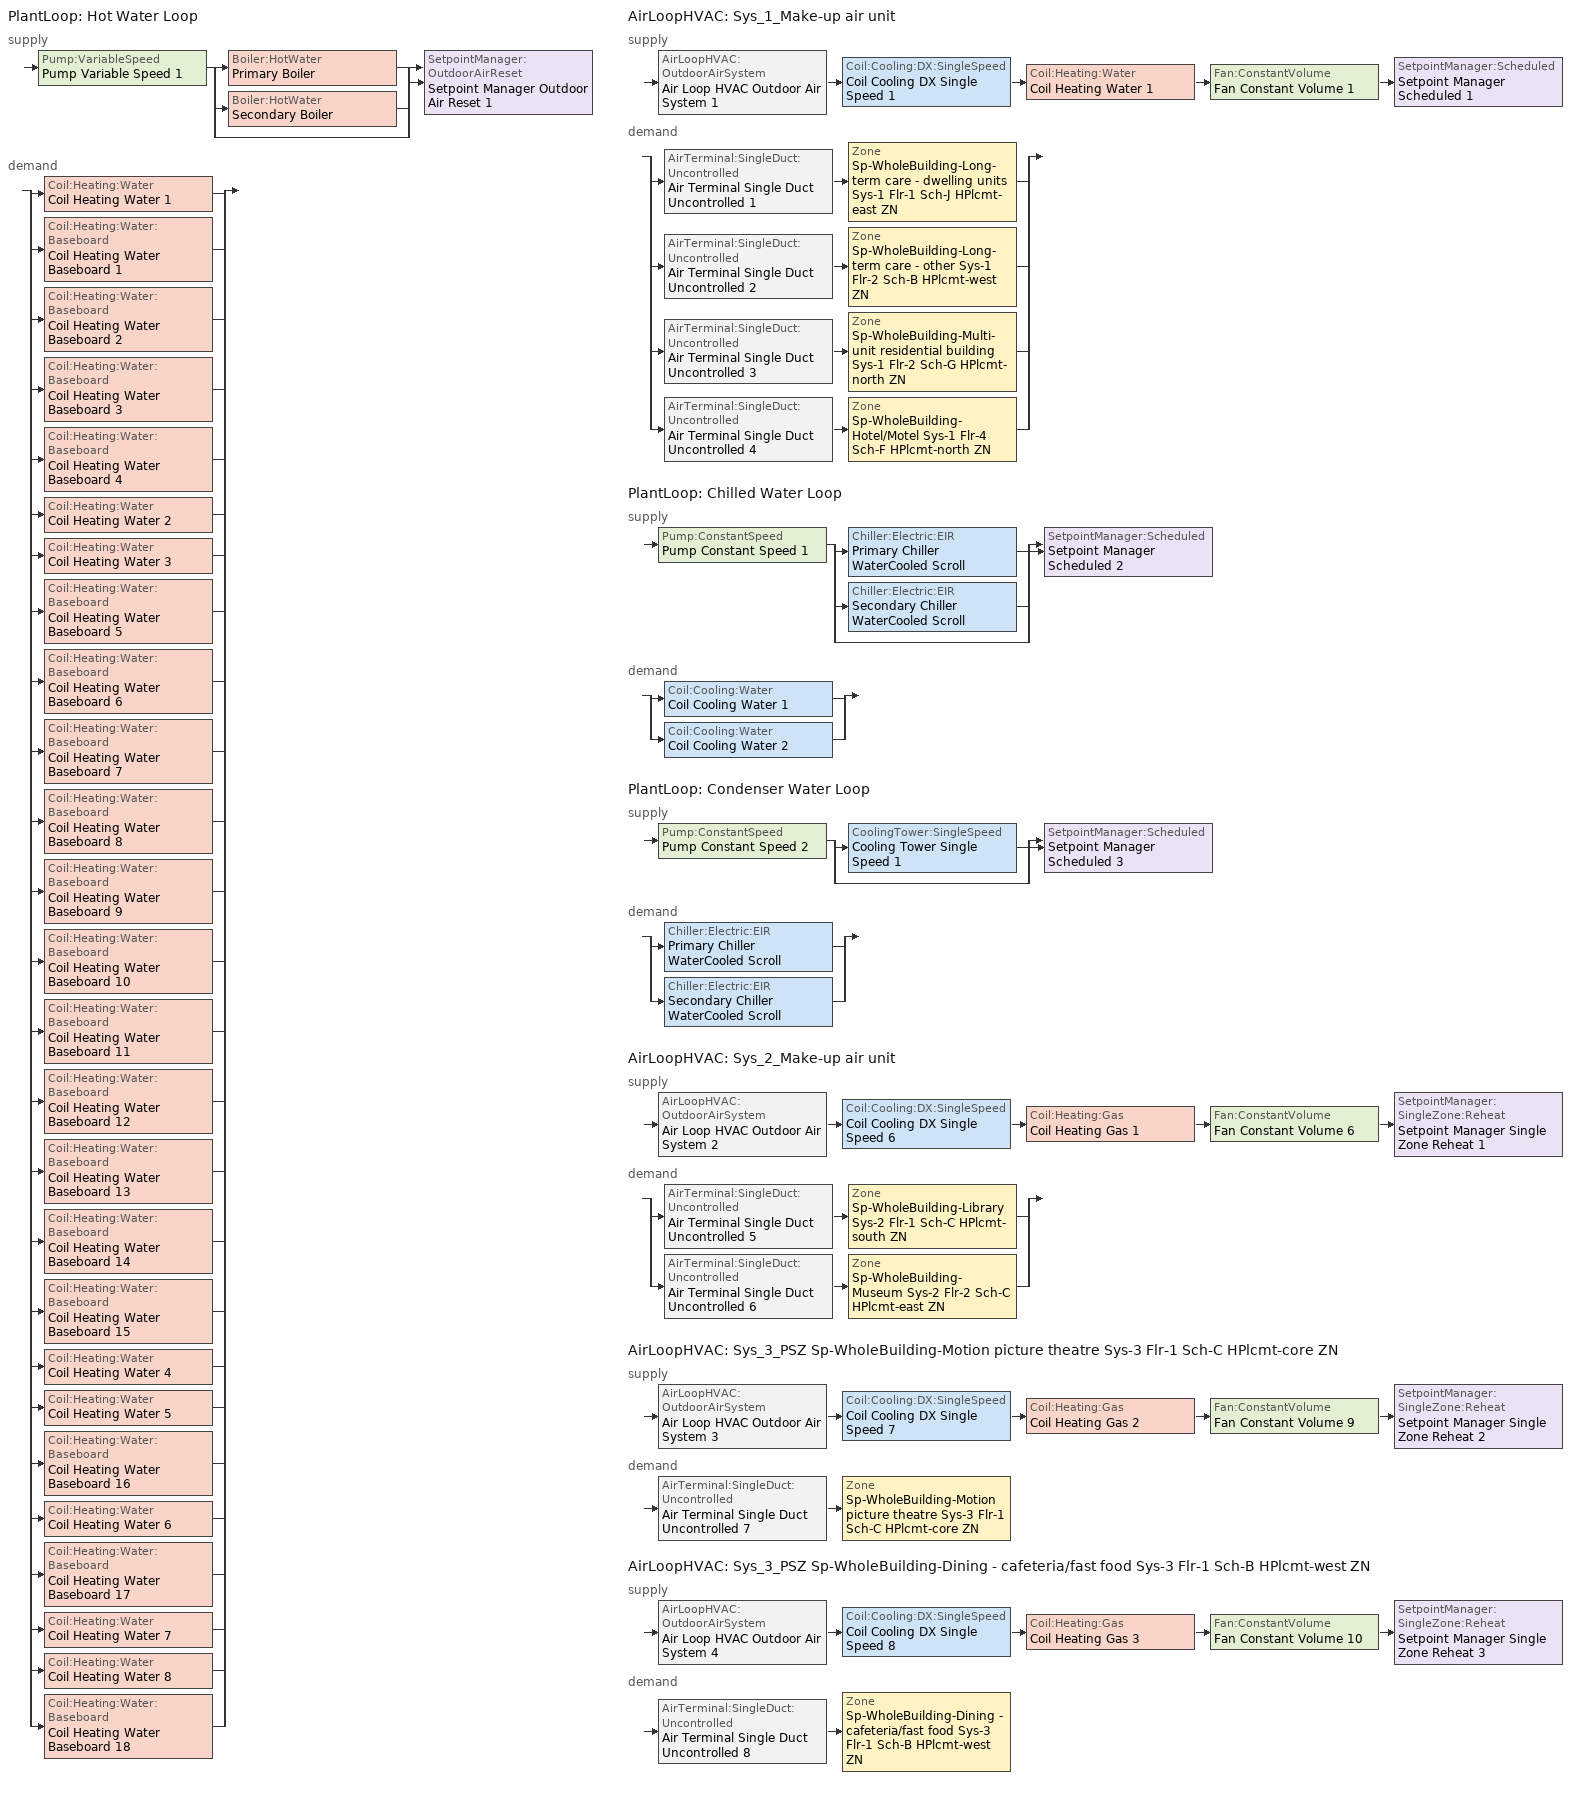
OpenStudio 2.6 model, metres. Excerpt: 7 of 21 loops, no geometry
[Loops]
PlantLoop 'Hot Water Loop'
 supply: Pump:VariableSpeed 'Pump Variable Speed 1' > split
  | Boiler:HotWater 'Primary Boiler'
  | Boiler:HotWater 'Secondary Boiler'
  | bypass
  join > SetpointManager:OutdoorAirReset 'Setpoint Manager Outdoor Air Reset 1'
 demand: split
  | Coil:Heating:Water 'Coil Heating Water 1'
  | Coil:Heating:Water:Baseboard 'Coil Heating Water Baseboard 1'
  | Coil:Heating:Water:Baseboard 'Coil Heating Water Baseboard 2'
  | Coil:Heating:Water:Baseboard 'Coil Heating Water Baseboard 3'
  | Coil:Heating:Water:Baseboard 'Coil Heating Water Baseboard 4'
  | Coil:Heating:Water 'Coil Heating Water 2'
  | Coil:Heating:Water 'Coil Heating Water 3'
  | Coil:Heating:Water:Baseboard 'Coil Heating Water Baseboard 5'
  | Coil:Heating:Water:Baseboard 'Coil Heating Water Baseboard 6'
  | Coil:Heating:Water:Baseboard 'Coil Heating Water Baseboard 7'
  | Coil:Heating:Water:Baseboard 'Coil Heating Water Baseboard 8'
  | Coil:Heating:Water:Baseboard 'Coil Heating Water Baseboard 9'
  | Coil:Heating:Water:Baseboard 'Coil Heating Water Baseboard 10'
  | Coil:Heating:Water:Baseboard 'Coil Heating Water Baseboard 11'
  | Coil:Heating:Water:Baseboard 'Coil Heating Water Baseboard 12'
  | Coil:Heating:Water:Baseboard 'Coil Heating Water Baseboard 13'
  | Coil:Heating:Water:Baseboard 'Coil Heating Water Baseboard 14'
  | Coil:Heating:Water:Baseboard 'Coil Heating Water Baseboard 15'
  | Coil:Heating:Water 'Coil Heating Water 4'
  | Coil:Heating:Water 'Coil Heating Water 5'
  | Coil:Heating:Water:Baseboard 'Coil Heating Water Baseboard 16'
  | Coil:Heating:Water 'Coil Heating Water 6'
  | Coil:Heating:Water:Baseboard 'Coil Heating Water Baseboard 17'
  | Coil:Heating:Water 'Coil Heating Water 7'
  | Coil:Heating:Water 'Coil Heating Water 8'
  | Coil:Heating:Water:Baseboard 'Coil Heating Water Baseboard 18'
AirLoopHVAC 'Sys_1_Make-up air unit'
 supply: AirLoopHVAC:OutdoorAirSystem 'Air Loop HVAC Outdoor Air System 1' > Coil:Cooling:DX:SingleSpeed 'Coil Cooling DX Single Speed 1' > Coil:Heating:Water 'Coil Heating Water 1' > Fan:ConstantVolume 'Fan Constant Volume 1' > SetpointManager:Scheduled 'Setpoint Manager Scheduled 1'
 demand: split
  | AirTerminal:SingleDuct:Uncontrolled 'Air Terminal Single Duct Uncontrolled 1' > Zone 'Sp-WholeBuilding-Long-term care - dwelling units Sys-1 Flr-1 Sch-J HPlcmt-east ZN'
  | AirTerminal:SingleDuct:Uncontrolled 'Air Terminal Single Duct Uncontrolled 2' > Zone 'Sp-WholeBuilding-Long-term care - other Sys-1 Flr-2 Sch-B HPlcmt-west ZN'
  | AirTerminal:SingleDuct:Uncontrolled 'Air Terminal Single Duct Uncontrolled 3' > Zone 'Sp-WholeBuilding-Multi-unit residential building Sys-1 Flr-2 Sch-G HPlcmt-north ZN'
  | AirTerminal:SingleDuct:Uncontrolled 'Air Terminal Single Duct Uncontrolled 4' > Zone 'Sp-WholeBuilding-Hotel/Motel Sys-1 Flr-4 Sch-F HPlcmt-north ZN'
PlantLoop 'Chilled Water Loop'
 supply: Pump:ConstantSpeed 'Pump Constant Speed 1' > split
  | Chiller:Electric:EIR 'Primary Chiller WaterCooled Scroll'
  | Chiller:Electric:EIR 'Secondary Chiller WaterCooled Scroll'
  | bypass
  join > SetpointManager:Scheduled 'Setpoint Manager Scheduled 2'
 demand: split
  | Coil:Cooling:Water 'Coil Cooling Water 1'
  | Coil:Cooling:Water 'Coil Cooling Water 2'
PlantLoop 'Condenser Water Loop'
 supply: Pump:ConstantSpeed 'Pump Constant Speed 2' > split
  | CoolingTower:SingleSpeed 'Cooling Tower Single Speed 1'
  | bypass
  join > SetpointManager:Scheduled 'Setpoint Manager Scheduled 3'
 demand: split
  | Chiller:Electric:EIR 'Primary Chiller WaterCooled Scroll'
  | Chiller:Electric:EIR 'Secondary Chiller WaterCooled Scroll'
AirLoopHVAC 'Sys_2_Make-up air unit'
 supply: AirLoopHVAC:OutdoorAirSystem 'Air Loop HVAC Outdoor Air System 2' > Coil:Cooling:DX:SingleSpeed 'Coil Cooling DX Single Speed 6' > Coil:Heating:Gas 'Coil Heating Gas 1' > Fan:ConstantVolume 'Fan Constant Volume 6' > SetpointManager:SingleZone:Reheat 'Setpoint Manager Single Zone Reheat 1'
 demand: split
  | AirTerminal:SingleDuct:Uncontrolled 'Air Terminal Single Duct Uncontrolled 5' > Zone 'Sp-WholeBuilding-Library Sys-2 Flr-1 Sch-C HPlcmt-south ZN'
  | AirTerminal:SingleDuct:Uncontrolled 'Air Terminal Single Duct Uncontrolled 6' > Zone 'Sp-WholeBuilding-Museum Sys-2 Flr-2 Sch-C HPlcmt-east ZN'
AirLoopHVAC 'Sys_3_PSZ Sp-WholeBuilding-Motion picture theatre Sys-3 Flr-1 Sch-C HPlcmt-core ZN'
 supply: AirLoopHVAC:OutdoorAirSystem 'Air Loop HVAC Outdoor Air System 3' > Coil:Cooling:DX:SingleSpeed 'Coil Cooling DX Single Speed 7' > Coil:Heating:Gas 'Coil Heating Gas 2' > Fan:ConstantVolume 'Fan Constant Volume 9' > SetpointManager:SingleZone:Reheat 'Setpoint Manager Single Zone Reheat 2'
 demand: AirTerminal:SingleDuct:Uncontrolled 'Air Terminal Single Duct Uncontrolled 7' > Zone 'Sp-WholeBuilding-Motion picture theatre Sys-3 Flr-1 Sch-C HPlcmt-core ZN'
AirLoopHVAC 'Sys_3_PSZ Sp-WholeBuilding-Dining - cafeteria/fast food Sys-3 Flr-1 Sch-B HPlcmt-west ZN'
 supply: AirLoopHVAC:OutdoorAirSystem 'Air Loop HVAC Outdoor Air System 4' > Coil:Cooling:DX:SingleSpeed 'Coil Cooling DX Single Speed 8' > Coil:Heating:Gas 'Coil Heating Gas 3' > Fan:ConstantVolume 'Fan Constant Volume 10' > SetpointManager:SingleZone:Reheat 'Setpoint Manager Single Zone Reheat 3'
 demand: AirTerminal:SingleDuct:Uncontrolled 'Air Terminal Single Duct Uncontrolled 8' > Zone 'Sp-WholeBuilding-Dining - cafeteria/fast food Sys-3 Flr-1 Sch-B HPlcmt-west ZN'
[Sizing:Zone] Zone Cooling Design Supply Air Temperature Input Method=SupplyAirTemperature; Zone Cooling Design Supply Air Temperature {C}=13; Zone Cooling Design Supply Air Temperature Difference {deltaC}=11.11; Zone Heating Design Supply Air Temperature Input Method=SupplyAirTemperature; Zone Heating Design Supply Air Temperature {C}=43; Zone Heating Design Supply Air Temperature Difference {deltaC}=11.11; Zone Cooling Design Supply Air Humidity Ratio {kg-H2O/kg-air}=0.0085; Zone Heating Design Supply Air Humidity Ratio {kg-H2O/kg-air}=0.008; Zone Heating Sizing Factor=1.3; Zone Cooling Sizing Factor=1.1; Cooling Design Air Flow Method=DesignDay; Heating Design Air Flow Method=DesignDay; Account for Dedicated Outdoor Air System=No; Dedicated Outdoor Air System Control Strategy=NeutralSupplyAir; Dedicated Outdoor Air Low Setpoint Temperature for Design {C}=autosize; Dedicated Outdoor Air High Setpoint Temperature for Design {C}=autosize
Sp-WholeBuilding-Long-term care - dwelling units Sys-1 Flr-1 Sch-J HPlcmt-east ZN; Sp-WholeBuilding-Long-term care - other Sys-1 Flr-2 Sch-B HPlcmt-west ZN; Sp-WholeBuilding-Multi-unit residential building Sys-1 Flr-2 Sch-G HPlcmt-north ZN; Sp-WholeBuilding-Hotel/Motel Sys-1 Flr-4 Sch-F HPlcmt-north ZN; Sp-WholeBuilding-Library Sys-2 Flr-1 Sch-C HPlcmt-south ZN; Sp-WholeBuilding-Museum Sys-2 Flr-2 Sch-C HPlcmt-east ZN; Sp-WholeBuilding-Motion picture theatre Sys-3 Flr-1 Sch-C HPlcmt-core ZN; Sp-WholeBuilding-Dining - cafeteria/fast food Sys-3 Flr-1 Sch-B HPlcmt-west ZN
[Zone equipment]
Sp-WholeBuilding-Long-term care - dwelling units Sys-1 Flr-1 Sch-J HPlcmt-east ZN: Sp-WholeBuilding-Long-term care - dwelling units Sys-1 Flr-1 Sch-J HPlcmt-east ZN PTAC, Zone HVAC Baseboard Convective Water 1, Air Terminal Single Duct Uncontrolled 1
Sp-WholeBuilding-Long-term care - other Sys-1 Flr-2 Sch-B HPlcmt-west ZN: Sp-WholeBuilding-Long-term care - other Sys-1 Flr-2 Sch-B HPlcmt-west ZN PTAC, Zone HVAC Baseboard Convective Water 2, Air Terminal Single Duct Uncontrolled 2
Sp-WholeBuilding-Multi-unit residential building Sys-1 Flr-2 Sch-G HPlcmt-north ZN: Sp-WholeBuilding-Multi-unit residential building Sys-1 Flr-2 Sch-G HPlcmt-north ZN PTAC, Zone HVAC Baseboard Convective Water 3, Air Terminal Single Duct Uncontrolled 3
Sp-WholeBuilding-Hotel/Motel Sys-1 Flr-4 Sch-F HPlcmt-north ZN: Sp-WholeBuilding-Hotel/Motel Sys-1 Flr-4 Sch-F HPlcmt-north ZN PTAC, Zone HVAC Baseboard Convective Water 4, Air Terminal Single Duct Uncontrolled 4
Sp-WholeBuilding-Library Sys-2 Flr-1 Sch-C HPlcmt-south ZN: Zone HVAC Four Pipe Fan Coil 1, Air Terminal Single Duct Uncontrolled 5
Sp-WholeBuilding-Museum Sys-2 Flr-2 Sch-C HPlcmt-east ZN: Zone HVAC Four Pipe Fan Coil 2, Air Terminal Single Duct Uncontrolled 6
Sp-WholeBuilding-Motion picture theatre Sys-3 Flr-1 Sch-C HPlcmt-core ZN: Air Terminal Single Duct Uncontrolled 7, Zone HVAC Baseboard Convective Water 5
Sp-WholeBuilding-Dining - cafeteria/fast food Sys-3 Flr-1 Sch-B HPlcmt-west ZN: Air Terminal Single Duct Uncontrolled 8, Zone HVAC Baseboard Convective Water 6
[PlantLoop] Glycol Concentration=0; Plant Loop Volume {m3}=Autocalculate; Load Distribution Scheme=Optimal
Name | Fluid Type
Hot Water Loop | Water
Chilled Water Loop; Condenser Water Loop
[Sizing:Plant] Sizing Option=NonCoincident; Zone Timesteps in Averaging Window=1; Coincident Sizing Factor Mode=None
Name | Loop Type | Design Loop Exit Temperature {C} | Loop Design Temperature Difference {deltaC}
Hot Water Loop | Heating | 82 | 16
Chilled Water Loop | Cooling | 7 | 6
Condenser Water Loop | Condenser | 29 | 6
[Pump:VariableSpeed]
Pump Variable Speed 1: Pump Control Type=Intermittent; Skin Loss Radiative Fraction=0.5; Design Power Sizing Method=PowerPerFlowPerPressure; Design Electric Power per Unit Flow Rate {W/(m3/s)}=348701.1; Design Shaft Power per Unit Flow Rate per Unit Head {W-s/m3-Pa}=1.28205; Design Minimum Flow Rate Fraction=0
[Boiler:HotWater] Fuel Type=NaturalGas; Water Outlet Upper Temperature Limit {C}=99; Boiler Flow Mode=ConstantFlow; Parasitic Electric Load {W}=0; Sizing Factor=1
Primary Boiler; Secondary Boiler
[SetpointManager:OutdoorAirReset]
Setpoint Manager Outdoor Air Reset 1: Control Variable=Temperature; Setpoint at Outdoor Low Temperature {C}=82; Outdoor Low Temperature {C}=-16; Setpoint at Outdoor High Temperature {C}=60; Outdoor High Temperature {C}=0
[AirLoopHVAC] Availability Schedule=Always On Discrete; Design Supply Air Flow Rate {m3/s}=AutoSize
Sys_1_Make-up air unit; Sys_2_Make-up air unit; Sys_3_PSZ Sp-WholeBuilding-Motion picture theatre Sys-3 Flr-1 Sch-C HPlcmt-core ZN; Sys_3_PSZ Sp-WholeBuilding-Dining - cafeteria/fast food Sys-3 Flr-1 Sch-B HPlcmt-west ZN
[Sizing:System] Design Outdoor Air Flow Rate {m3/s}=Autosize; Minimum System Air Flow Ratio=1; Preheat Design Temperature {C}=7; Preheat Design Humidity Ratio {kg-H2O/kg-Air}=0.008; Precool Design Temperature {C}=13; Precool Design Humidity Ratio {kg-H2O/kg-Air}=0.008; Central Cooling Design Supply Air Temperature {C}=13; Sizing Option=NonCoincident; Central Cooling Design Supply Air Humidity Ratio {kg-H2O/kg-Air}=0.0085; Central Heating Design Supply Air Humidity Ratio {kg-H2O/kg-Air}=0.008; Cooling Design Air Flow Method=DesignDay; Cooling Design Air Flow Rate {m3/s}=0; Heating Design Air Flow Method=DesignDay; Heating Design Air Flow Rate {m3/s}=0; System Outdoor Air Method=ZoneSum; Zone Maximum Outdoor Air Fraction=1; Cooling Supply Air Flow Rate Per Floor Area {m3/s-m2}=0.00996765; Cooling Fraction of Autosized Cooling Supply Air Flow Rate=1; Cooling Supply Air Flow Rate Per Unit Cooling Capacity {m3/s-W}=3.94755e-05; Heating Supply Air Flow Rate Per Floor Area {m3/s-m2}=0.00996765; Heating Fraction of Autosized Heating Supply Air Flow Rate=1; Heating Fraction of Autosized Cooling Supply Air Flow Rate=1; Heating Supply Air Flow Rate Per Unit Heating Capacity {m3/s-W}=3.15882e-05; Cooling Design Capacity Method=CoolingDesignCapacity; Cooling Design Capacity {W}=autosize; Cooling Design Capacity Per Floor Area {W/m2}=234.7; Fraction of Autosized Cooling Design Capacity=1; Heating Design Capacity Method=HeatingDesignCapacity; Heating Design Capacity {W}=autosize; Heating Design Capacity Per Floor Area {W/m2}=157; Fraction of Autosized Heating Design Capacity=1; Central Cooling Capacity Control Method=OnOff
Name | Type of Load to Size On | Central Heating Design Supply Air Temperature {C} | 100% Outdoor Air in Cooling | 100% Outdoor Air in Heating
Sys_1_Make-up air unit | VentilationRequirement | 43 | Yes | Yes
Sys_2_Make-up air unit | Sensible | 13.1 | No | No
Sys_3_PSZ Sp-WholeBuilding-Motion picture theatre Sys-3 Flr-1 Sch-C HPlcmt-core ZN; Sys_3_PSZ Sp-WholeBuilding-Dining - cafeteria/fast food Sys-3 Flr-1 Sch-B HPlcmt-west ZN | Sensible | 43 | No | No
[Fan:ConstantVolume] Availability Schedule=Always On Discrete; Maximum Flow Rate {m3/s}=AutoSize
Name | Pressure Rise {Pa}
Fan Constant Volume 1; Fan Constant Volume 6; Fan Constant Volume 7; Fan Constant Volume 8; Fan Constant Volume 9; Fan Constant Volume 10
Fan Constant Volume 2; Fan Constant Volume 3; Fan Constant Volume 4; Fan Constant Volume 5 | 640
[Coil:Heating:Water] Availability Schedule=Always On Discrete
Coil Heating Water 1; Coil Heating Water 2; Coil Heating Water 3; Coil Heating Water 4; Coil Heating Water 5; Coil Heating Water 6; Coil Heating Water 7; Coil Heating Water 8
[Coil:Cooling:DX:SingleSpeed] Rated Total Cooling Capacity {W}=autosize; Rated Sensible Heat Ratio=autosize; Rated COP {W/W}=3; Rated Air Flow Rate {m3/s}=autosize; Rated Evaporator Fan Power Per Volume Flow Rate {W/(m3/s)}=773.3; Condenser Type=AirCooled; Evaporative Condenser Effectiveness=0; Evaporative Condenser Air Flow Rate {m3/s}=Autosize; Evaporative Condenser Pump Rated Power Consumption {W}=Autosize; Crankcase Heater Capacity {W}=0; Maximum Outdoor Dry-Bulb Temperature for Crankcase Heater Operation {C}=0; Basin Heater Capacity {W/K}=0; Basin Heater Setpoint Temperature {C}=10
Name | Availability Schedule | Total Cooling Capacity Function of Temperature Curve | Total Cooling Capacity Function of Flow Fraction Curve | Energy Input Ratio Function of Temperature Curve | Energy Input Ratio Function of Flow Fraction Curve | Part Load Fraction Correlation Curve
Coil Cooling DX Single Speed 1 | Always On Discrete | Curve Biquadratic 1 | Curve Quadratic 1 | Curve Biquadratic 2 | Curve Quadratic 2 | Curve Cubic 1
Coil Cooling DX Single Speed 2 | Always On Discrete | Curve Biquadratic 3 | Curve Quadratic 3 | Curve Biquadratic 4 | Curve Quadratic 4 | Curve Cubic 2
Coil Cooling DX Single Speed 3 | Always On Discrete | Curve Biquadratic 5 | Curve Quadratic 5 | Curve Biquadratic 6 | Curve Quadratic 6 | Curve Cubic 3
Coil Cooling DX Single Speed 4 | Always On Discrete | Curve Biquadratic 7 | Curve Quadratic 7 | Curve Biquadratic 8 | Curve Quadratic 8 | Curve Cubic 4
Coil Cooling DX Single Speed 5 | Always On Discrete | Curve Biquadratic 9 | Curve Quadratic 9 | Curve Biquadratic 10 | Curve Quadratic 10 | Curve Cubic 5
Coil Cooling DX Single Speed 6 | tpfc_clg_availability | Curve Biquadratic 15 | Curve Quadratic 13 | Curve Biquadratic 16 | Curve Quadratic 14 | Curve Cubic 6
Coil Cooling DX Single Speed 7 | Always On Discrete | Curve Biquadratic 17 | Curve Quadratic 15 | Curve Biquadratic 18 | Curve Quadratic 16 | Curve Quadratic 17
Coil Cooling DX Single Speed 8 | Always On Discrete | Curve Biquadratic 19 | Curve Quadratic 18 | Curve Biquadratic 20 | Curve Quadratic 19 | Curve Quadratic 20
[Controller:OutdoorAir] Minimum Outdoor Air Flow Rate {m3/s}=autosize; Maximum Outdoor Air Flow Rate {m3/s}=Autosize; Economizer Control Type=NoEconomizer; Economizer Control Action Type=ModulateFlow; Economizer Maximum Limit Dry-Bulb Temperature {C}=28; Economizer Maximum Limit Enthalpy {J/kg}=64000; Economizer Minimum Limit Dry-Bulb Temperature {C}=-100; Lockout Type=NoLockout; Minimum Limit Type=FixedMinimum; High Humidity Control=No; Heat Recovery Bypass Control Type=BypassWhenWithinEconomizerLimits
Name | Controller Mechanical Ventilation
Controller Outdoor Air 1 | Controller Mechanical Ventilation 1
Controller Outdoor Air 2 | Controller Mechanical Ventilation 2
Controller Outdoor Air 3 | Controller Mechanical Ventilation 3
Controller Outdoor Air 4 | Controller Mechanical Ventilation 4
[Controller:MechanicalVentilation] Availability Schedule=Always On Discrete; System Outdoor Air Method=ZoneSum
Controller Mechanical Ventilation 1; Controller Mechanical Ventilation 2; Controller Mechanical Ventilation 3; Controller Mechanical Ventilation 4
[AirLoopHVAC:OutdoorAirSystem]
Name | Controller
Air Loop HVAC Outdoor Air System 1 | Controller Outdoor Air 1
Air Loop HVAC Outdoor Air System 2 | Controller Outdoor Air 2
Air Loop HVAC Outdoor Air System 3 | Controller Outdoor Air 3
Air Loop HVAC Outdoor Air System 4 | Controller Outdoor Air 4
[Controller:WaterCoil] Minimum Actuated Flow {m3/s}=0
Name | Water Coil | Action
Controller Water Coil 1 | Coil Heating Water 1 | Normal
Controller Water Coil 2 | Coil Heating Water 2 | Normal
Controller Water Coil 3 | Coil Cooling Water 1 | Reverse
Controller Water Coil 4 | Coil Heating Water 3 | Normal
Controller Water Coil 5 | Coil Cooling Water 2 | Reverse
Controller Water Coil 6 | Coil Heating Water 4 | Normal
Controller Water Coil 8 | Coil Heating Water 5 | Normal
Controller Water Coil 9 | Coil Heating Water 6 | Normal
Controller Water Coil 10 | Coil Heating Water 7 | Normal
Controller Water Coil 12 | Coil Heating Water 8 | Normal
[SetpointManager:Scheduled] Control Variable=Temperature
Name | Schedule
Setpoint Manager Scheduled 1 | Makeup-Air Unit Supply Air Temp
Setpoint Manager Scheduled 2 | CHW Temp
Setpoint Manager Scheduled 3 | CW Temp
[Coil:Heating:Electric] Availability Schedule=ON_OFF_ALWAYS_OFF
Coil Heating Electric 1; Coil Heating Electric 2; Coil Heating Electric 3; Coil Heating Electric 4
[ZoneHVAC:PackagedTerminalAirConditioner] Availability Schedule=Always On Discrete; Supply Air Flow Rate During Cooling Operation {m3/s}=Autosize; Supply Air Flow Rate During Heating Operation {m3/s}=Autosize; Supply Air Flow Rate When No Cooling or Heating is Needed {m3/s}=Autosize; Outdoor Air Flow Rate During Cooling Operation {m3/s}=Autosize; Outdoor Air Flow Rate During Heating Operation {m3/s}=Autosize; Outdoor Air Flow Rate When No Cooling or Heating is Needed {m3/s}=Autosize; Fan Placement=DrawThrough
Name | Supply Air Fan | Heating Coil | Cooling Coil
Sp-WholeBuilding-Long-term care - dwelling units Sys-1 Flr-1 Sch-J HPlcmt-east ZN PTAC | Fan Constant Volume 2 | Coil Heating Electric 1 | Coil Cooling DX Single Speed 2
Sp-WholeBuilding-Long-term care - other Sys-1 Flr-2 Sch-B HPlcmt-west ZN PTAC | Fan Constant Volume 3 | Coil Heating Electric 2 | Coil Cooling DX Single Speed 3
Sp-WholeBuilding-Multi-unit residential building Sys-1 Flr-2 Sch-G HPlcmt-north ZN PTAC | Fan Constant Volume 4 | Coil Heating Electric 3 | Coil Cooling DX Single Speed 4
Sp-WholeBuilding-Hotel/Motel Sys-1 Flr-4 Sch-F HPlcmt-north ZN PTAC | Fan Constant Volume 5 | Coil Heating Electric 4 | Coil Cooling DX Single Speed 5
[Coil:Heating:Water:Baseboard] Heating Design Capacity Method=HeatingDesignCapacity; Heating Design Capacity {W}=autosize; Heating Design Capacity Per Floor Area {W/m2}=0; Fraction of Autosized Heating Design Capacity=0.8
Coil Heating Water Baseboard 1; Coil Heating Water Baseboard 2; Coil Heating Water Baseboard 3; Coil Heating Water Baseboard 4; Coil Heating Water Baseboard 5; Coil Heating Water Baseboard 6; Coil Heating Water Baseboard 7; Coil Heating Water Baseboard 8; Coil Heating Water Baseboard 9; Coil Heating Water Baseboard 10; Coil Heating Water Baseboard 11; Coil Heating Water Baseboard 12; Coil Heating Water Baseboard 13; Coil Heating Water Baseboard 14; Coil Heating Water Baseboard 15; Coil Heating Water Baseboard 16; Coil Heating Water Baseboard 17; Coil Heating Water Baseboard 18
[ZoneHVAC:Baseboard:Convective:Water] Availability Schedule=Always On Discrete
Name | Heating Coil
Zone HVAC Baseboard Convective Water 1 | Coil Heating Water Baseboard 1
Zone HVAC Baseboard Convective Water 2 | Coil Heating Water Baseboard 2
Zone HVAC Baseboard Convective Water 3 | Coil Heating Water Baseboard 3
Zone HVAC Baseboard Convective Water 4 | Coil Heating Water Baseboard 4
Zone HVAC Baseboard Convective Water 5 | Coil Heating Water Baseboard 5
Zone HVAC Baseboard Convective Water 6 | Coil Heating Water Baseboard 6
Zone HVAC Baseboard Convective Water 7 | Coil Heating Water Baseboard 7
Zone HVAC Baseboard Convective Water 8 | Coil Heating Water Baseboard 8
Zone HVAC Baseboard Convective Water 9 | Coil Heating Water Baseboard 9
Zone HVAC Baseboard Convective Water 10 | Coil Heating Water Baseboard 10
Zone HVAC Baseboard Convective Water 11 | Coil Heating Water Baseboard 11
Zone HVAC Baseboard Convective Water 12 | Coil Heating Water Baseboard 12
Zone HVAC Baseboard Convective Water 13 | Coil Heating Water Baseboard 13
Zone HVAC Baseboard Convective Water 14 | Coil Heating Water Baseboard 14
Zone HVAC Baseboard Convective Water 15 | Coil Heating Water Baseboard 15
Zone HVAC Baseboard Convective Water 16 | Coil Heating Water Baseboard 16
Zone HVAC Baseboard Convective Water 17 | Coil Heating Water Baseboard 17
Zone HVAC Baseboard Convective Water 18 | Coil Heating Water Baseboard 18
[AirTerminal:SingleDuct:Uncontrolled] Availability Schedule=Always On Discrete; Maximum Air Flow Rate {m3/s}=AutoSize
Air Terminal Single Duct Uncontrolled 1; Air Terminal Single Duct Uncontrolled 2; Air Terminal Single Duct Uncontrolled 3; Air Terminal Single Duct Uncontrolled 4; Air Terminal Single Duct Uncontrolled 5; Air Terminal Single Duct Uncontrolled 6; Air Terminal Single Duct Uncontrolled 7; Air Terminal Single Duct Uncontrolled 8
[Pump:ConstantSpeed] Rated Flow Rate {m3/s}=autosize; Rated Pump Head {Pa}=179352; Rated Power Consumption {W}=autosize; Motor Efficiency=0.9; Fraction of Motor Inefficiencies to Fluid Stream=0; Pump Control Type=Intermittent; Design Power Sizing Method=PowerPerFlowPerPressure; Design Electric Power per Unit Flow Rate {W/(m3/s)}=348701.1; Design Shaft Power per Unit Flow Rate per Unit Head {W-s/m3-Pa}=1.28205
Pump Constant Speed 1; Pump Constant Speed 2
[Chiller:Electric:EIR] Reference Capacity {W}=Autosize; Reference COP {W/W}=5.5; Condenser Type=WaterCooled; Design Heat Recovery Water Flow Rate {m3/s}=0; Sizing Factor=1; Basin Heater Capacity {W/K}=0; Basin Heater Setpoint Temperature {C}=10
Name | Cooling Capacity Function of Temperature Curve | Electric Input to Cooling Output Ratio Function of Temperature Curve | Electric Input to Cooling Output Ratio Function of Part Load Ratio Curve
Primary Chiller WaterCooled Scroll | Curve Biquadratic 11 | Curve Biquadratic 12 | Curve Quadratic 11
Secondary Chiller WaterCooled Scroll | Curve Biquadratic 13 | Curve Biquadratic 14 | Curve Quadratic 12
[CoolingTower:SingleSpeed]
Cooling Tower Single Speed 1: Design Water Flow Rate {m3/s}=autosize; Design Air Flow Rate {m3/s}=autosize; Fan Power at Design Air Flow Rate {W}=autosize; U-Factor Times Area Value at Design Air Flow Rate {W/K}=autosize; Air Flow Rate in Free Convection Regime {m3/s}=autosize; U-Factor Times Area Value at Free Convection Air Flow Rate {W/K}=autosize; Performance Input Method=UFactorTimesAreaAndDesignWaterFlowRate; Free Convection Capacity {W}=0; Basin Heater Capacity {W/K}=0; Evaporation Loss Mode=LossFactor; Evaporation Loss Factor {percent/K}=0.2; Drift Loss Percent {percent}=0.008; Blowdown Calculation Mode=ConcentrationRatio; Blowdown Concentration Ratio=3; Capacity Control=FanCycling; Number of Cells=1; Cell Control=MinimalCell; Cell Minimum  Water Flow Rate Fraction=0.33; Cell Maximum Water Flow Rate Fraction=2.5; Sizing Factor=1; Free Convection Air Flow Rate Sizing Factor=0.1; Free Convection U-Factor Times Area Value Sizing Factor=0.1; Heat Rejection Capacity and Nominal Capacity Sizing Ratio=1.25; Free Convection Nominal Capacity Sizing Factor=0.1; Design Inlet Air Dry-Bulb Temperature {C}=35; Design Inlet Air Wet-Bulb Temperature {C}=24; Design Approach Temperature {deltaC}=5; Design Range Temperature {deltaC}=6
[Coil:Heating:Gas] Availability Schedule=Always On Discrete; Gas Burner Efficiency=0.8; Nominal Capacity {W}=AutoSize; Parasitic Electric Load {W}=0; Parasitic Gas Load {W}=0
Coil Heating Gas 1; Coil Heating Gas 2; Coil Heating Gas 3
[SetpointManager:SingleZone:Reheat]
Name | Minimum Supply Air Temperature {C} | Maximum Supply Air Temperature {C} | Control Zone
Setpoint Manager Single Zone Reheat 1 | 13.1 | 13 | Sp-WholeBuilding-Library Sys-2 Flr-1 Sch-C HPlcmt-south ZN
Setpoint Manager Single Zone Reheat 2 | 13 | 43 | Sp-WholeBuilding-Motion picture theatre Sys-3 Flr-1 Sch-C HPlcmt-core ZN
Setpoint Manager Single Zone Reheat 3 | 13 | 43 | Sp-WholeBuilding-Dining - cafeteria/fast food Sys-3 Flr-1 Sch-B HPlcmt-west ZN
[Coil:Cooling:Water] Availability Schedule=Always On Discrete
Coil Cooling Water 1; Coil Cooling Water 2
[ZoneHVAC:FourPipeFanCoil] Availability Schedule=Always On Discrete; Capacity Control Method=ConstantFanVariableFlow; Maximum Supply Air Flow Rate {m3/s}=autosize; Maximum Outdoor Air Flow Rate {m3/s}=autosize; Maximum Cold Water Flow Rate {m3/s}=autosize; Maximum Hot Water Flow Rate {m3/s}=autosize; Minimum Supply Air Temperature in Cooling Mode {C}=autosize; Maximum Supply Air Temperature in Heating Mode {C}=autosize
Name | Supply Air Fan | Cooling Coil | Heating Coil
Zone HVAC Four Pipe Fan Coil 1 | Fan Constant Volume 7 | Coil Cooling Water 1 | Coil Heating Water 2
Zone HVAC Four Pipe Fan Coil 2 | Fan Constant Volume 8 | Coil Cooling Water 2 | Coil Heating Water 3
[Schedule:Ruleset]
Name | Default Day Schedule
ON_OFF_ALWAYS_OFF | Schedule Day 3
Makeup-Air Unit Supply Air Temp | Makeup Air Unit Supply Air Temp Default
tpfc_clg_availability | Schedule Day 5
CHW Temp | Schedule Day 6
CW Temp | Schedule Day 7
[Schedule:Day]
Schedule Day 3; wkdON_OFF_ALWAYS_OFF 1; satON_OFF_ALWAYS_OFF 1; sunON_OFF_ALWAYS_OFF 1: 1, 0, 0, 2, 0, 0, 3, 0, 0, 4, 0, 0, 5, 0, 0, 6, 0, 0, 7, 0, 0, 8, 0, 0, 9, 0, 0, 10, 0, 0, 11, 0, 0, 12, 0, 0, 13, 0, 0, 14, 0, 0, 15, 0, 0, 16, 0, 0, 17, 0, 0, 18, 0, 0, 19, 0, 0, 20, 0, 0, 21, 0, 0, 22, 0, 0, 23, 0, 0, 24, 0, 0
Makeup Air Unit Supply Air Temp Default: 24, 0, 20
Schedule Day 5; tpfc_clg_availability_sch_rule_day; tpfc_clg_availability_sch_rule_day 2: 24, 0, 0
tpfc_clg_availability_sch_rule_day 1: 24, 0, 1
Schedule Day 6; wkdCHW Temp 1; satCHW Temp 1; sunCHW Temp 1: 1, 0, 7, 2, 0, 7, 3, 0, 7, 4, 0, 7, 5, 0, 7, 6, 0, 7, 7, 0, 7, 8, 0, 7, 9, 0, 7, 10, 0, 7, 11, 0, 7, 12, 0, 7, 13, 0, 7, 14, 0, 7, 15, 0, 7, 16, 0, 7, 17, 0, 7, 18, 0, 7, 19, 0, 7, 20, 0, 7, 21, 0, 7, 22, 0, 7, 23, 0, 7, 24, 0, 7
Schedule Day 7; wkdCW Temp 1; satCW Temp 1; sunCW Temp 1: 1, 0, 29, 2, 0, 29, 3, 0, 29, 4, 0, 29, 5, 0, 29, 6, 0, 29, 7, 0, 29, 8, 0, 29, 9, 0, 29, 10, 0, 29, 11, 0, 29, 12, 0, 29, 13, 0, 29, 14, 0, 29, 15, 0, 29, 16, 0, 29, 17, 0, 29, 18, 0, 29, 19, 0, 29, 20, 0, 29, 21, 0, 29, 22, 0, 29, 23, 0, 29, 24, 0, 29
[Schedule:Rule] Date Specification Type=DateRange; Start Day=1
Name | Schedule Ruleset | Rule Order | Day Schedule | Apply Sunday | Apply Monday | Apply Tuesday | Apply Wednesday | Apply Thursday | Apply Friday | Apply Saturday | Start Month | End Month | End Day
wkdON_OFF_ALWAYS_OFF rule | ON_OFF_ALWAYS_OFF | 2 | wkdON_OFF_ALWAYS_OFF 1 | No | Yes | Yes | Yes | Yes | Yes | No | 1 | 12 | 31
satON_OFF_ALWAYS_OFFrule | ON_OFF_ALWAYS_OFF | 1 | satON_OFF_ALWAYS_OFF 1 | No | No | No | No | No | No | Yes | 1 | 12 | 31
sunON_OFF_ALWAYS_OFFrule | ON_OFF_ALWAYS_OFF | 0 | sunON_OFF_ALWAYS_OFF 1 | Yes | No | No | No | No | No | No | 1 | 12 | 31
tpfc_clg_availability_sch_rule | tpfc_clg_availability | 2 | tpfc_clg_availability_sch_rule_day | Yes | Yes | Yes | Yes | Yes | Yes | Yes | 1 | 6 | 30
tpfc_clg_availability_sch_rule 1 | tpfc_clg_availability | 1 | tpfc_clg_availability_sch_rule_day 1 | Yes | Yes | Yes | Yes | Yes | Yes | Yes | 7 | 10 | 31
tpfc_clg_availability_sch_rule 2 | tpfc_clg_availability | 0 | tpfc_clg_availability_sch_rule_day 2 | Yes | Yes | Yes | Yes | Yes | Yes | Yes | 11 | 12 | 31
wkdCHW Temp rule | CHW Temp | 2 | wkdCHW Temp 1 | No | Yes | Yes | Yes | Yes | Yes | No | 1 | 12 | 31
satCHW Temprule | CHW Temp | 1 | satCHW Temp 1 | No | No | No | No | No | No | Yes | 1 | 12 | 31
sunCHW Temprule | CHW Temp | 0 | sunCHW Temp 1 | Yes | No | No | No | No | No | No | 1 | 12 | 31
wkdCW Temp rule | CW Temp | 2 | wkdCW Temp 1 | No | Yes | Yes | Yes | Yes | Yes | No | 1 | 12 | 31
satCW Temprule | CW Temp | 1 | satCW Temp 1 | No | No | No | No | No | No | Yes | 1 | 12 | 31
sunCW Temprule | CW Temp | 0 | sunCW Temp 1 | Yes | No | No | No | No | No | No | 1 | 12 | 31
[Schedule:Constant]
Always On Discrete: Value=1
[Curve:Biquadratic]
Name | Coefficient1 Constant | Coefficient2 x | Coefficient3 x**2 | Coefficient4 y | Coefficient5 y**2 | Coefficient6 x*y | Minimum Value of x | Maximum Value of x | Minimum Value of y | Maximum Value of y
Curve Biquadratic 1; Curve Biquadratic 3; Curve Biquadratic 5; Curve Biquadratic 7; Curve Biquadratic 9; Curve Biquadratic 15 | 0.867905 | 0.0142459 | 0.000554364 | -0.00755748 | 3.3048e-05 | -0.000191808 | 13 | 24 | 24 | 46
Curve Biquadratic 2; Curve Biquadratic 4; Curve Biquadratic 6; Curve Biquadratic 8; Curve Biquadratic 10; Curve Biquadratic 16 | 0.116936 | 0.0284933 | -0.000411156 | 0.0214108 | 0.000161028 | -0.000679104 | 13 | 24 | 24 | 46
Curve Biquadratic 11; Curve Biquadratic 13 | 1.02152 | 0.0370359 | 0.000233248 | -0.00389405 | -6.52536e-05 | -0.000268045 | 5 | 10 | 24 | 35
Curve Biquadratic 12; Curve Biquadratic 14 | 0.701769 | -0.00452016 | 0.00053311 | -0.00549821 | 0.000544579 | -0.000729032 | 5 | 10 | 24 | 35
Curve Biquadratic 17; Curve Biquadratic 19 | 0.942588 | 0.00954335 | 0.00068377 | -0.0110427 | 5.249e-06 | -9.72e-06 | 17 | 22 | 13 | 46
Curve Biquadratic 18; Curve Biquadratic 20 | 0.342414 | 0.034885 | -0.0006237 | 0.00497722 | 0.000437951 | -0.000728028 | 17 | 22 | 13 | 46
[Curve:Quadratic]
Name | Coefficient1 Constant | Coefficient2 x | Coefficient3 x**2 | Minimum Value of x | Maximum Value of x
Curve Quadratic 1; Curve Quadratic 2; Curve Quadratic 3; Curve Quadratic 4; Curve Quadratic 5; Curve Quadratic 6; Curve Quadratic 7; Curve Quadratic 8; Curve Quadratic 9; Curve Quadratic 10; Curve Quadratic 13; Curve Quadratic 14 | 1 | 0 | 0 | 0 | 1
Curve Quadratic 11; Curve Quadratic 12 | 0.0636912 | 0.584888 | 0.352803 | 0 | 1
Curve Quadratic 15; Curve Quadratic 18 | 0.8 | 0.2 | 0 | 0.5 | 1.5
Curve Quadratic 16; Curve Quadratic 19 | 1.1552 | -0.1808 | 0.0256 | 0.5 | 1.5
Curve Quadratic 17; Curve Quadratic 20 | 0.85 | 0.15 | 0 | 0 | 1
[Curve:Cubic] Coefficient1 Constant=0.0277; Coefficient2 x=4.9151; Coefficient3 x**2=-8.184; Coefficient4 x**3=4.2702; Minimum Value of x=0.7; Maximum Value of x=1
Curve Cubic 1; Curve Cubic 2; Curve Cubic 3; Curve Cubic 4; Curve Cubic 5; Curve Cubic 6
